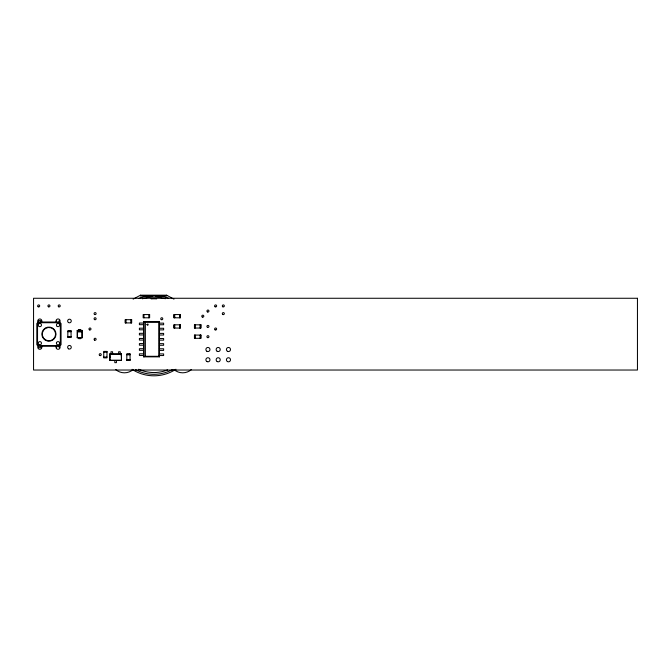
<?xml version="1.0" encoding="UTF-8"?>
<svg xmlns="http://www.w3.org/2000/svg" width="671" height="671" viewBox="0 0 671 671"><rect width="100%" height="100%" fill="white"/><g stroke="black" fill="none" stroke-linecap="round" stroke-linejoin="round"><path stroke-width="1.01" d="M38.339 322.013L36.821 323.531L36.821 344.735L38.339 346.244L59.543 346.244L61.053 344.735L61.053 323.531L59.543 322.013L38.339 322.013L38.406 320.604L41.032 320.604L41.032 322.013M109.759 360.444L121.468 360.444L121.468 353.978L109.759 353.978L109.759 360.444L110.564 359.631M120.663 354.783L121.468 353.978M159.396 356.846L158.851 356.301L158.851 322.214L159.396 321.669L143.644 321.669L143.644 356.846L159.396 356.846L159.396 321.669M143.644 356.846L145.364 356.301L158.851 356.301M77.215 330.451L82.214 330.451L82.214 337.731L77.215 337.731L77.215 330.451L82.214 330.451M77.215 337.731L82.214 337.731M133.152 299.132L140.499 295.19L166.618 295.19L173.965 299.132M153.038 296.003L140.499 296.003L140.499 295.19M155.127 296.003L166.618 296.003L166.618 295.19M143.644 321.669L145.364 322.214L158.851 322.214M143.644 323.061L139.4 323.061L139.4 324.68L143.644 324.68M159.396 323.145L163.632 323.145L163.632 324.756L159.396 324.756M143.644 328.194L139.4 328.194L139.4 329.805L143.644 329.805M159.396 328.27L163.632 328.27L163.632 329.889L159.396 329.889M78.775 329.78L80.654 329.78M77.425 330.979L82.005 330.979M67.838 331.097L71.067 331.097M67.838 331.709L71.067 331.709M77.425 331.919L82.005 331.919M143.644 333.319L139.4 333.319L139.4 334.938L143.644 334.938M159.396 333.403L163.632 333.403L163.632 335.022L159.396 335.022M67.838 336.548L71.067 336.548M67.838 337.161L71.067 337.161M78.775 337.999L80.654 337.999M78.775 338.402L80.654 338.402M143.644 338.452L139.4 338.452L139.4 340.063L143.644 340.063M159.396 338.528L163.632 338.528L163.632 340.147L159.396 340.147M143.644 343.577L139.4 343.577L139.4 345.196L143.644 345.196M159.396 343.661L163.632 343.661L163.632 345.28L159.396 345.28M143.644 348.71L139.4 348.71L139.4 350.321L143.644 350.321M159.396 348.786L163.632 348.786L163.632 350.405L159.396 350.405M103.745 352.225L106.974 352.225M143.644 353.835L139.4 353.835L139.4 355.454L143.644 355.454M159.396 353.919L163.632 353.919L163.632 355.538L159.396 355.538M126.819 354.179L130.057 354.179M126.819 354.783L130.057 354.783M103.745 357.073L106.974 357.073M109.759 357.207L110.564 357.207M126.819 359.631L130.057 359.631M121.275 360.252L109.952 360.252L109.952 354.171L121.275 354.171L121.468 360.444M126.819 360.243L130.057 360.243M109.759 353.978L110.564 354.783M200.713 324.823L200.713 328.052M200.713 335.081L200.713 338.31M200.101 324.823L200.101 328.052M200.101 335.081L200.101 338.31M195.261 324.823L195.261 328.052M195.261 335.081L195.261 338.31M194.649 324.823L194.649 328.052M194.649 335.081L194.649 338.31M180.197 314.565L180.197 317.794M180.197 324.823L180.197 328.052M179.585 314.565L179.585 317.794M179.585 324.823L179.585 328.052M174.745 314.565L174.745 317.794M174.745 324.823L174.745 328.052M174.133 314.565L174.133 317.794M174.133 324.823L174.133 328.052M148.811 314.565L148.811 317.794M145.364 322.214L145.364 356.301M143.963 314.565L143.963 317.794M143.913 321.946L143.913 356.578M131.466 319.69L131.466 322.919M130.862 319.69L130.862 322.919M126.014 319.69L126.014 322.919M125.41 319.69L125.41 322.919M120.26 353.978L120.26 351.755L118.641 351.755L118.641 353.978M116.427 360.444L116.427 362.659L114.808 362.659L114.808 360.444M112.585 353.978L112.585 351.755L110.975 351.755L110.975 353.978M82.005 330.635L82.005 337.547M80.654 330.451L80.654 329.511L78.775 329.511L78.775 330.451M80.654 337.731L80.654 338.67L78.775 338.67L78.775 337.731M77.425 330.635L77.425 337.547M59.233 346.244L59.233 347.662M59.165 320.595L59.165 322.013M56.607 346.244L56.607 347.662M56.54 320.595L56.54 322.013M41.166 346.244L41.166 347.662L38.541 347.662L38.541 346.244M56.289 322.021A2.055 2.055 0 0 1 58.067 318.951A2.055 2.055 0 0 1 59.845 322.021M59.845 346.236A2.055 2.055 0 0 1 58.067 349.314A2.055 2.055 0 0 1 56.289 346.236M38.029 322.021A2.055 2.055 0 0 1 39.807 318.951A2.055 2.055 0 0 1 41.585 322.021M41.585 346.236A2.055 2.055 0 0 1 39.807 349.314A2.055 2.055 0 0 1 38.029 346.236M175.936 369.251A40.151 40.151 0 0 1 132.061 369.327M139.09 298.352A40.151 40.151 0 0 1 168.656 298.301M172.615 369.495A38.65 38.65 0 0 1 135.383 369.562M142.395 298.771A38.65 38.65 0 0 1 165.351 298.738M167.582 369.931A36.888 36.888 0 0 1 138.712 369.26M151.101 298.889A36.888 36.888 0 0 1 156.653 298.872M133.202 369.511A13.311 13.311 0 0 1 115.647 369.511M191.478 369.511A13.311 13.311 0 0 1 173.923 369.511M56.448 342.873L56.414 343.292A1.619 1.619 0 0 0 57.681 344.793L58.1 344.835A1.619 1.619 0 0 0 59.602 343.56L59.635 343.141A1.619 1.619 0 0 0 58.369 341.64L57.949 341.606A1.619 1.619 0 0 0 56.448 342.873M146.983 324.479C147.855 327.205 149.105 322.55 146.983 324.479M38.742 322.726L37.534 323.934L37.534 344.332L38.742 345.54L59.14 345.54L60.34 344.332L60.34 323.934L59.132 322.726L38.742 322.726M39.925 323.43L39.505 323.464A1.619 1.619 0 0 0 38.239 324.965L38.272 325.385A1.619 1.619 0 0 0 39.774 326.66L40.193 326.626A1.619 1.619 0 0 0 41.468 325.125L41.426 324.697A1.619 1.619 0 0 0 39.925 323.43M637.45 298.268L33.55 298.268L33.55 370.031L637.45 370.031L637.45 298.268M149.625 314.565L143.158 314.565L143.158 317.794L149.625 317.794L149.625 314.565M180.398 314.565L173.932 314.565L173.932 317.794L180.398 317.794L180.398 314.565M131.667 319.69L125.209 319.69L125.209 322.919L131.667 322.919L131.667 319.69M180.398 324.823L173.932 324.823L173.932 328.052L180.398 328.052L180.398 324.823M200.914 324.823L194.447 324.823L194.447 328.052L200.914 328.052L200.914 324.823M71.067 330.895L67.838 330.895L67.838 337.362L71.067 337.362L71.067 330.895M200.914 335.081L194.447 335.081L194.447 338.31L200.914 338.31L200.914 335.081M106.974 351.411L103.745 351.411L103.745 357.878L106.974 357.878L106.974 351.411M130.057 353.978L126.819 353.978L126.819 360.444L130.057 360.444L130.057 353.978M207.431 337.572A1.006 1.006 0 0 0 208.949 336.691A1.006 1.006 0 0 0 207.431 335.819A1.006 1.006 0 0 0 207.431 337.572M58.687 306.79A1.006 1.006 0 0 0 60.205 305.917A1.006 1.006 0 0 0 58.687 305.045A1.006 1.006 0 0 0 58.687 306.79M38.172 306.79A1.006 1.006 0 0 0 39.69 305.917A1.006 1.006 0 0 0 38.172 305.045A1.006 1.006 0 0 0 38.172 306.79M48.429 306.79A1.006 1.006 0 0 0 49.948 305.917A1.006 1.006 0 0 0 48.429 305.045A1.006 1.006 0 0 0 48.429 306.79M161.275 319.614A1.006 1.006 0 0 0 162.785 318.742A1.006 1.006 0 0 0 161.275 317.869A1.006 1.006 0 0 0 161.275 319.614M222.822 306.79A1.006 1.006 0 0 0 224.332 305.917A1.006 1.006 0 0 0 222.822 305.045A1.006 1.006 0 0 0 222.822 306.79M222.822 314.489A1.006 1.006 0 0 0 224.332 313.617A1.006 1.006 0 0 0 222.822 312.736A1.006 1.006 0 0 0 222.822 314.489M215.131 306.79A1.006 1.006 0 0 0 216.641 305.917A1.006 1.006 0 0 0 215.131 305.045A1.006 1.006 0 0 0 215.131 306.79M99.727 355.521A1.006 1.006 0 0 0 101.237 354.649A1.006 1.006 0 0 0 99.727 353.768A1.006 1.006 0 0 0 99.727 355.521M207.431 327.314A1.006 1.006 0 0 0 208.949 326.433A1.006 1.006 0 0 0 207.431 325.561A1.006 1.006 0 0 0 207.431 327.314M202.306 317.056A1.006 1.006 0 0 0 203.816 316.175A1.006 1.006 0 0 0 202.306 315.303A1.006 1.006 0 0 0 202.306 317.056M215.131 329.872A1.006 1.006 0 0 0 216.641 329A1.006 1.006 0 0 0 215.131 328.127A1.006 1.006 0 0 0 215.131 329.872M207.431 311.923A1.006 1.006 0 0 0 208.949 311.05A1.006 1.006 0 0 0 207.431 310.178A1.006 1.006 0 0 0 207.431 311.923M94.594 314.489A1.006 1.006 0 0 0 96.112 313.617A1.006 1.006 0 0 0 94.594 312.736A1.006 1.006 0 0 0 94.594 314.489M94.594 340.13A1.006 1.006 0 0 0 96.112 339.258A1.006 1.006 0 0 0 94.594 338.385A1.006 1.006 0 0 0 94.594 340.13M89.461 329.872A1.006 1.006 0 0 0 90.979 329A1.006 1.006 0 0 0 89.461 328.127A1.006 1.006 0 0 0 89.461 329.872M94.594 319.614A1.006 1.006 0 0 0 96.112 318.742A1.006 1.006 0 0 0 94.594 317.869A1.006 1.006 0 0 0 94.594 319.614M206.911 351.294A2.055 2.055 0 0 0 209.989 349.516A2.055 2.055 0 0 0 206.911 347.737A2.055 2.055 0 0 0 206.911 351.294M206.911 361.552A2.055 2.055 0 0 0 209.989 359.773A2.055 2.055 0 0 0 206.911 357.995A2.055 2.055 0 0 0 206.911 361.552M217.169 351.294A2.055 2.055 0 0 0 220.247 349.516A2.055 2.055 0 0 0 217.169 347.737A2.055 2.055 0 0 0 217.169 351.294M217.169 361.552A2.055 2.055 0 0 0 220.247 359.773A2.055 2.055 0 0 0 217.169 357.995A2.055 2.055 0 0 0 217.169 361.552M227.427 351.294A2.055 2.055 0 0 0 230.505 349.516A2.055 2.055 0 0 0 227.427 347.737A2.055 2.055 0 0 0 227.427 351.294M227.427 361.552A2.055 2.055 0 0 0 230.505 359.773A2.055 2.055 0 0 0 227.427 357.995A2.055 2.055 0 0 0 227.427 361.552M68.543 322.575A1.82 1.82 0 0 0 71.269 321.006A1.82 1.82 0 0 0 68.543 319.43A1.82 1.82 0 0 0 68.543 322.575M68.543 348.828A1.82 1.82 0 0 0 71.269 347.251A1.82 1.82 0 0 0 68.543 345.682A1.82 1.82 0 0 0 68.543 348.828M57.22 326.441A1.619 1.619 0 0 0 59.644 325.041A1.619 1.619 0 0 0 57.22 323.648A1.619 1.619 0 0 0 57.22 326.441M39.044 344.617A1.619 1.619 0 0 0 41.468 343.216A1.619 1.619 0 0 0 39.044 341.816A1.619 1.619 0 0 0 39.044 344.617M45.402 340.256A7.071 7.071 0 0 0 56.003 334.133A7.071 7.071 0 0 0 45.402 328.01A7.071 7.071 0 0 0 45.402 340.256M45.603 339.903A6.66 6.66 0 0 0 55.601 334.133A6.66 6.66 0 0 0 45.603 328.362A6.66 6.66 0 0 0 45.603 339.903"/></g></svg>
